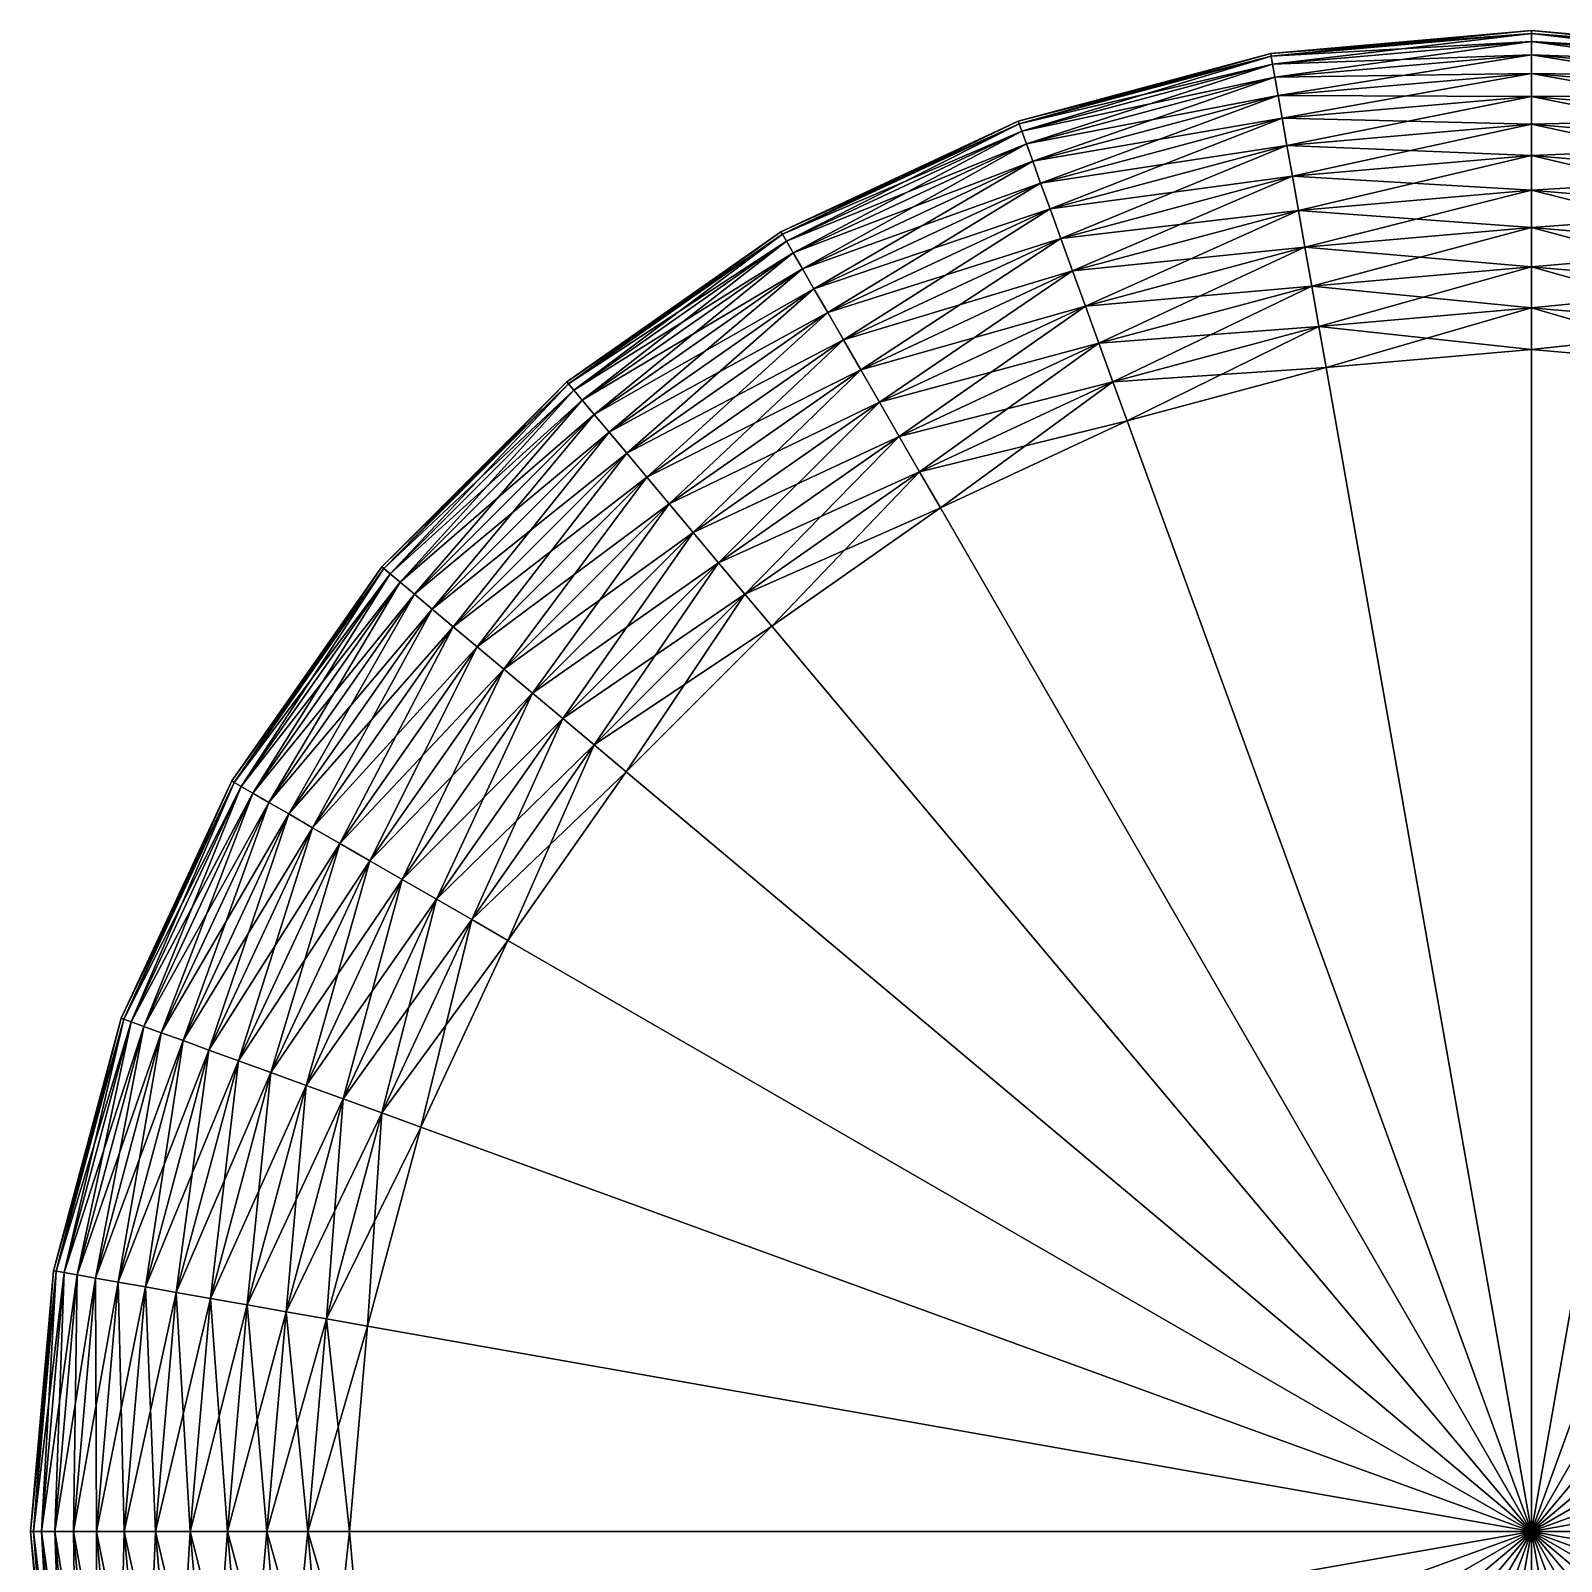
# Model space of a CAD drawing. Extents: x -0.8 to 0.8, y -0.8 to 0.8.
# Drawn here: x -0.8 to 0.016, y -0.016 to 0.8 of the extents above; entities that cross this region are included whole.
import ezdxf

# ---------------------------------------------------------------- set-up
doc = ezdxf.new("R2010")
doc.units = 0
doc.layers.add('ChafCil01', color=81, linetype='CONTINUOUS')

msp = doc.modelspace()

# ---------------------------------------------------------------- meshes
at = {"layer": 'ChafCil01', "color": 81}
mesh = msp.add_polyface(dxfattribs=at)
corners = [(0, 0.65219, 1.498546), (0, 0.673999, 1.494207), (-0.117039, 0.66376, 1.494207), (0, 0.695056, 1.487059), (-0.120695, 0.684497, 1.487059), (-0.237723, 0.653139, 1.487059), (0, 0.715, 1.477224), (-0.124159, 0.704138, 1.477224), (-0.244545, 0.67188, 1.477224), (0, 0.73349, 1.46487), (-0.127369, 0.722346, 1.46487), (-0.250868, 0.689255, 1.46487), (0, 0.750208, 1.450208), (-0.130272, 0.738811, 1.450208), (-0.256586, 0.704965, 1.450208), (0, 0.76487, 1.433489), (-0.132818, 0.75325, 1.433489), (-0.261601, 0.718743, 1.433489), (0, 0.777225, 1.415), (-0.134964, 0.765417, 1.415), (-0.265827, 0.730352, 1.415), (0, 0.78706, 1.395056), (-0.136672, 0.775102, 1.395056), (-0.26919, 0.739594, 1.395056), (0, 0.794208, 1.373999), (-0.137913, 0.782142, 1.373999), (-0.271635, 0.746311, 1.373999), (0, 0.798546, 1.352189), (-0.138666, 0.786414, 1.352189), (0, 0.8, 1.33), (-0.138919, 0.787846, 1.33), (0, 0.8, 0.17), (-0.138919, 0.787846, 0.17), (0, 0.798546, 0.147811), (-0.138666, 0.786414, 0.147811), (0, 0.794208, 0.126001), (-0.137913, 0.782142, 0.126001), (-0.271635, 0.746311, 0.126001), (0, 0.78706, 0.104944), (-0.136672, 0.775102, 0.104944), (-0.26919, 0.739594, 0.104944), (0, 0.777225, 0.085), (-0.134964, 0.765417, 0.085), (-0.265827, 0.730352, 0.085), (0, 0.76487, 0.066511), (-0.132818, 0.75325, 0.066511), (-0.261601, 0.718743, 0.066511), (0, 0.750208, 0.049792), (-0.130272, 0.738811, 0.049792), (-0.256586, 0.704965, 0.049792), (0, 0.73349, 0.03513), (-0.127369, 0.722346, 0.03513), (-0.250868, 0.689255, 0.03513), (0, 0.715, 0.022776), (-0.124159, 0.704138, 0.022776), (-0.244545, 0.67188, 0.022776), (0, 0.695056, 0.012941), (-0.120695, 0.684497, 0.012941), (-0.237723, 0.653139, 0.012941), (0, 0.673999, 0.005793), (-0.117039, 0.66376, 0.005793)]
mesh.append_faces([[corners[k] for k in face] for face in [(1, 4, 2), (3, 7, 4), (6, 10, 7), (9, 13, 10), (12, 16, 13), (15, 19, 16), (18, 22, 19), (21, 25, 22), (24, 28, 25), (27, 30, 28), (29, 32, 30), (31, 34, 32), (33, 36, 34), (35, 39, 36), (38, 42, 39), (41, 45, 42), (44, 48, 45), (47, 51, 48), (50, 54, 51), (53, 57, 54), (56, 60, 57)]], dxfattribs={"vtx0": -1})
mesh.append_faces([[corners[k] for k in face] for face in [(0, 1, 2), (1, 3, 4), (2, 4, 5), (3, 6, 7), (4, 7, 8), (6, 9, 10), (7, 10, 11), (9, 12, 13), (10, 13, 14), (12, 15, 16), (13, 16, 17), (15, 18, 19), (16, 19, 20), (18, 21, 22), (19, 22, 23), (21, 24, 25), (22, 25, 26), (24, 27, 28), (27, 29, 30), (29, 31, 32), (31, 33, 34), (33, 35, 36), (34, 36, 37), (35, 38, 39), (36, 39, 40), (38, 41, 42), (39, 42, 43), (41, 44, 45), (42, 45, 46), (44, 47, 48), (45, 48, 49), (47, 50, 51), (48, 51, 52), (50, 53, 54), (51, 54, 55), (53, 56, 57), (54, 57, 58), (56, 59, 60)]], dxfattribs={"vtx2": -1})
mesh = msp.add_polyface(dxfattribs=at)
corners = [(0.117039, 0.66376, 1.494207), (0.120695, 0.684497, 1.487059), (0, 0.695056, 1.487059), (0, 0.673999, 1.494207), (0.237723, 0.653139, 1.487059), (0.124158, 0.704138, 1.477224), (0, 0.715, 1.477224), (0.244544, 0.67188, 1.477224), (0.127369, 0.722346, 1.46487), (0, 0.73349, 1.46487), (0.250868, 0.689255, 1.46487), (0.130272, 0.738811, 1.450208), (0, 0.750208, 1.450208), (0.256586, 0.704965, 1.450208), (0.132818, 0.75325, 1.433489), (0, 0.76487, 1.433489), (0.261601, 0.718743, 1.433489), (0.134964, 0.765417, 1.415), (0, 0.777225, 1.415), (0.265826, 0.730352, 1.415), (0.136671, 0.775103, 1.395056), (0, 0.78706, 1.395056), (0.26919, 0.739594, 1.395056), (0.137913, 0.782142, 1.373999), (0, 0.794208, 1.373999), (0.138666, 0.786414, 1.352189), (0, 0.798546, 1.352189), (0.138919, 0.787846, 1.33), (0, 0.8, 1.33), (0.138919, 0.787846, 0.17), (0, 0.8, 0.17), (0.138666, 0.786414, 0.147811), (0, 0.798546, 0.147811), (0.137913, 0.782142, 0.126001), (0, 0.794208, 0.126001), (0.271635, 0.746311, 0.126001), (0.136671, 0.775103, 0.104944), (0, 0.78706, 0.104944), (0.26919, 0.739594, 0.104944), (0.134964, 0.765417, 0.085), (0, 0.777225, 0.085), (0.265826, 0.730352, 0.085), (0.132818, 0.75325, 0.066511), (0, 0.76487, 0.066511), (0.261601, 0.718743, 0.066511), (0.130272, 0.738811, 0.049792), (0, 0.750208, 0.049792), (0.256586, 0.704965, 0.049792), (0.127369, 0.722346, 0.03513), (0, 0.73349, 0.03513), (0.250868, 0.689255, 0.03513), (0.124158, 0.704138, 0.022776), (0, 0.715, 0.022776), (0.244544, 0.67188, 0.022776), (0.120695, 0.684497, 0.012941), (0, 0.695056, 0.012941), (0.237723, 0.653139, 0.012941), (0.117039, 0.66376, 0.005793), (0, 0.673999, 0.005793), (0, 0.65219, 0.001454)]
mesh.append_faces([[corners[k] for k in face] for face in [(0, 2, 3), (4, 5, 1), (1, 6, 2), (7, 8, 5), (5, 9, 6), (10, 11, 8), (8, 12, 9), (13, 14, 11), (11, 15, 12), (16, 17, 14), (14, 18, 15), (19, 20, 17), (17, 21, 18), (22, 23, 20), (20, 24, 21), (23, 26, 24), (25, 28, 26), (27, 30, 28), (29, 32, 30), (31, 34, 32), (35, 36, 33), (33, 37, 34), (38, 39, 36), (36, 40, 37), (41, 42, 39), (39, 43, 40), (44, 45, 42), (42, 46, 43), (47, 48, 45), (45, 49, 46), (50, 51, 48), (48, 52, 49), (53, 54, 51), (51, 55, 52), (56, 57, 54), (54, 58, 55), (57, 59, 58)]], dxfattribs={"vtx0": -1})
mesh.append_faces([[corners[k] for k in face] for face in [(0, 1, 2), (1, 5, 6), (5, 8, 9), (8, 11, 12), (11, 14, 15), (14, 17, 18), (17, 20, 21), (20, 23, 24), (23, 25, 26), (25, 27, 28), (27, 29, 30), (29, 31, 32), (31, 33, 34), (33, 36, 37), (36, 39, 40), (39, 42, 43), (42, 45, 46), (45, 48, 49), (48, 51, 52), (51, 54, 55), (54, 57, 58)]], dxfattribs={"vtx2": -1})
mesh = msp.add_polyface(dxfattribs=at)
corners = [(-0.120695, 0.684497, 1.487059), (-0.244545, 0.67188, 1.477224), (-0.237723, 0.653139, 1.487059), (-0.124159, 0.704138, 1.477224), (-0.250868, 0.689255, 1.46487), (-0.366745, 0.635221, 1.46487), (-0.127369, 0.722346, 1.46487), (-0.256586, 0.704965, 1.450208), (-0.375104, 0.649699, 1.450208), (-0.130272, 0.738811, 1.450208), (-0.261601, 0.718743, 1.433489), (-0.382435, 0.662397, 1.433489), (-0.132818, 0.75325, 1.433489), (-0.265827, 0.730352, 1.415), (-0.388612, 0.673096, 1.415), (-0.134964, 0.765417, 1.415), (-0.26919, 0.739594, 1.395056), (-0.39353, 0.681614, 1.395056), (-0.136672, 0.775102, 1.395056), (-0.271635, 0.746311, 1.373999), (-0.397104, 0.687804, 1.373999), (-0.137913, 0.782142, 1.373999), (-0.138666, 0.786414, 1.352189), (-0.273119, 0.750388, 1.352189), (-0.399273, 0.691561, 1.352189), (-0.513295, 0.611722, 1.352189), (-0.138919, 0.787846, 1.33), (-0.273616, 0.751754, 1.33), (-0.4, 0.69282, 1.33), (-0.51423, 0.612836, 1.33), (-0.138919, 0.787846, 0.17), (-0.273616, 0.751754, 0.17), (-0.4, 0.69282, 0.17), (-0.51423, 0.612836, 0.17), (-0.138666, 0.786414, 0.147811), (-0.273119, 0.750388, 0.147811), (-0.399273, 0.691561, 0.147811), (-0.513295, 0.611722, 0.147811), (-0.271635, 0.746311, 0.126001), (-0.397104, 0.687804, 0.126001), (-0.510507, 0.608398, 0.126001), (-0.137913, 0.782142, 0.126001), (-0.26919, 0.739594, 0.104944), (-0.39353, 0.681614, 0.104944), (-0.136672, 0.775102, 0.104944), (-0.265827, 0.730352, 0.085), (-0.388612, 0.673096, 0.085), (-0.134964, 0.765417, 0.085), (-0.261601, 0.718743, 0.066511), (-0.382435, 0.662397, 0.066511), (-0.132818, 0.75325, 0.066511), (-0.256586, 0.704965, 0.049792), (-0.375104, 0.649699, 0.049792), (-0.130272, 0.738811, 0.049792), (-0.250868, 0.689255, 0.03513), (-0.366745, 0.635221, 0.03513), (-0.127369, 0.722346, 0.03513), (-0.244545, 0.67188, 0.022776), (-0.124159, 0.704138, 0.022776), (-0.237723, 0.653139, 0.012941)]
mesh.append_faces([[corners[k] for k in face] for face in [(0, 1, 2), (3, 4, 1), (6, 7, 4), (9, 10, 7), (7, 11, 8), (12, 13, 10), (10, 14, 11), (15, 16, 13), (13, 17, 14), (18, 19, 16), (16, 20, 17), (21, 23, 19), (19, 24, 20), (22, 27, 23), (23, 28, 24), (26, 31, 27), (27, 32, 28), (30, 35, 31), (31, 36, 32), (34, 38, 35), (35, 39, 36), (41, 42, 38), (38, 43, 39), (44, 45, 42), (42, 46, 43), (47, 48, 45), (45, 49, 46), (50, 51, 48), (48, 52, 49), (53, 54, 51), (51, 55, 52), (56, 57, 54), (58, 59, 57)]], dxfattribs={"vtx0": -1})
mesh.append_faces([[corners[k] for k in face] for face in [(1, 4, 5), (4, 7, 8), (7, 10, 11), (10, 13, 14), (13, 16, 17), (16, 19, 20), (21, 22, 23), (19, 23, 24), (20, 24, 25), (22, 26, 27), (23, 27, 28), (24, 28, 29), (26, 30, 31), (27, 31, 32), (28, 32, 33), (30, 34, 35), (31, 35, 36), (32, 36, 37), (35, 38, 39), (36, 39, 40), (38, 42, 43), (42, 45, 46), (45, 48, 49), (48, 51, 52), (51, 54, 55)]], dxfattribs={"vtx2": -1})
mesh = msp.add_polyface(dxfattribs=at)
corners = [(0, 0.63, 1.5), (0, 0.65219, 1.498546), (-0.113252, 0.642281, 1.498546), (-0.109398, 0.620429, 1.5), (-0.223062, 0.612858, 1.498546), (-0.215473, 0.592007, 1.5), (-0.117039, 0.66376, 1.494207), (-0.230521, 0.633352, 1.494207), (-0.337, 0.583701, 1.494207), (-0.237723, 0.653139, 1.487059), (-0.347528, 0.601936, 1.487059), (-0.244545, 0.67188, 1.477224), (-0.3575, 0.619208, 1.477224), (-0.366745, 0.635221, 1.46487), (-0.471478, 0.561886, 1.46487), (-0.250868, 0.689255, 1.46487), (-0.375104, 0.649699, 1.450208), (-0.482225, 0.574693, 1.450208), (-0.382435, 0.662397, 1.433489), (-0.491649, 0.585925, 1.433489), (-0.388612, 0.673096, 1.415), (-0.49959, 0.595388, 1.415), (-0.39353, 0.681614, 1.395056), (-0.505912, 0.602923, 1.395056), (-0.397104, 0.687804, 1.373999), (-0.510507, 0.608398, 1.373999), (-0.513295, 0.611722, 1.352189), (-0.399273, 0.691561, 1.352189), (-0.51423, 0.612836, 1.33), (-0.4, 0.69282, 1.33), (-0.51423, 0.612836, 0.17), (-0.4, 0.69282, 0.17), (-0.513295, 0.611722, 0.147811), (-0.399273, 0.691561, 0.147811), (-0.510507, 0.608398, 0.126001), (-0.397104, 0.687804, 0.126001), (-0.39353, 0.681614, 0.104944), (-0.505912, 0.602923, 0.104944), (-0.388612, 0.673096, 0.085), (-0.49959, 0.595388, 0.085), (-0.382435, 0.662397, 0.066511), (-0.491649, 0.585925, 0.066511), (-0.375104, 0.649699, 0.049792), (-0.482225, 0.574693, 0.049792), (-0.366745, 0.635221, 0.03513), (-0.471478, 0.561886, 0.03513), (-0.250868, 0.689255, 0.03513), (-0.244545, 0.67188, 0.022776), (-0.3575, 0.619208, 0.022776), (-0.459593, 0.547722, 0.022776), (-0.237723, 0.653139, 0.012941), (-0.347528, 0.601936, 0.012941), (-0.120695, 0.684497, 0.012941), (-0.117039, 0.66376, 0.005793), (-0.230521, 0.633352, 0.005793), (-0.337, 0.583701, 0.005793), (0, 0.673999, 0.005793), (0, 0.65219, 0.001454), (-0.113252, 0.642281, 0.001454), (-0.223062, 0.612858, 0.001454), (-0.326095, 0.564813, 0.001454), (0, 0.63), (-0.109398, 0.620429), (-0.215473, 0.592007)]
mesh.append_faces([[corners[k] for k in face] for face in [(0, 2, 3), (3, 4, 5), (1, 6, 2), (2, 7, 4), (6, 9, 7), (7, 10, 8), (9, 12, 10), (11, 13, 12), (15, 16, 13), (16, 19, 17), (18, 21, 19), (20, 23, 21), (22, 25, 23), (24, 26, 25), (27, 28, 26), (29, 30, 28), (31, 32, 30), (33, 34, 32), (35, 37, 34), (36, 39, 37), (38, 41, 39), (40, 43, 41), (42, 45, 43), (46, 48, 44), (47, 51, 48), (52, 54, 50), (50, 55, 51), (56, 58, 53), (53, 59, 54), (54, 60, 55), (57, 62, 58), (58, 63, 59)]], dxfattribs={"vtx0": -1})
mesh.append_faces([[corners[k] for k in face] for face in [(0, 1, 2), (3, 2, 4), (2, 6, 7), (4, 7, 8), (7, 9, 10), (9, 11, 12), (12, 13, 14), (13, 16, 17), (16, 18, 19), (18, 20, 21), (20, 22, 23), (22, 24, 25), (35, 36, 37), (36, 38, 39), (38, 40, 41), (40, 42, 43), (42, 44, 45), (46, 47, 48), (44, 48, 49), (47, 50, 51), (52, 53, 54), (50, 54, 55), (56, 57, 58), (53, 58, 59), (54, 59, 60), (57, 61, 62), (58, 62, 63)]], dxfattribs={"vtx2": -1})
mesh = msp.add_polyface(dxfattribs=at)
corners = [(0.215473, 0.592007, 1.5), (0.223062, 0.612858, 1.498546), (0.113251, 0.642281, 1.498546), (0.109398, 0.620429, 1.5), (0, 0.65219, 1.498546), (0, 0.63, 1.5), (0.326095, 0.564813, 1.498546), (0.337, 0.583701, 1.494207), (0.230521, 0.633352, 1.494207), (0.117039, 0.66376, 1.494207), (0, 0.673999, 1.494207), (0.347528, 0.601937, 1.487059), (0.237723, 0.653139, 1.487059), (0.120695, 0.684497, 1.487059), (0.3575, 0.619208, 1.477224), (0.244544, 0.67188, 1.477224), (0.459593, 0.547722, 1.477224), (0.366745, 0.635221, 1.46487), (0.250868, 0.689255, 1.46487), (0.471478, 0.561886, 1.46487), (0.482225, 0.574693, 1.450208), (0.375104, 0.6497, 1.450208), (0.491649, 0.585925, 1.433489), (0.382435, 0.662397, 1.433489), (0.49959, 0.595389, 1.415), (0.388612, 0.673096, 1.415), (0.505912, 0.602923, 1.395056), (0.39353, 0.681614, 1.395056), (0.510507, 0.608398, 1.373999), (0.397104, 0.687804, 1.373999), (0.513295, 0.611722, 1.352189), (0.399273, 0.691561, 1.352189), (0.51423, 0.612836, 1.33), (0.4, 0.692821, 1.33), (0.51423, 0.612836, 0.17), (0.4, 0.692821, 0.17), (0.513295, 0.611722, 0.147811), (0.399273, 0.691561, 0.147811), (0.510507, 0.608398, 0.126001), (0.397104, 0.687804, 0.126001), (0.505912, 0.602923, 0.104944), (0.39353, 0.681614, 0.104944), (0.49959, 0.595389, 0.085), (0.388612, 0.673096, 0.085), (0.491649, 0.585925, 0.066511), (0.382435, 0.662397, 0.066511), (0.482225, 0.574693, 0.049792), (0.375104, 0.6497, 0.049792), (0.366745, 0.635221, 0.03513), (0.250868, 0.689255, 0.03513), (0.471478, 0.561886, 0.03513), (0.3575, 0.619208, 0.022776), (0.244544, 0.67188, 0.022776), (0.347528, 0.601937, 0.012941), (0.237723, 0.653139, 0.012941), (0.337, 0.583701, 0.005793), (0.230521, 0.633352, 0.005793), (0.117039, 0.66376, 0.005793), (0.223062, 0.612858, 0.001454), (0.113251, 0.642281, 0.001454), (0, 0.65219, 0.001454), (0.215473, 0.592007), (0.109398, 0.620429), (0, 0.63)]
mesh.append_faces([[corners[k] for k in face] for face in [(0, 2, 3), (3, 4, 5), (6, 8, 1), (1, 9, 2), (2, 10, 4), (7, 12, 8), (8, 13, 9), (11, 15, 12), (16, 17, 14), (14, 18, 15), (19, 21, 17), (20, 23, 21), (22, 25, 23), (24, 27, 25), (26, 29, 27), (38, 41, 39), (40, 43, 41), (42, 45, 43), (44, 47, 45), (46, 48, 47), (50, 51, 48), (51, 54, 52), (53, 56, 54), (55, 58, 56), (56, 59, 57), (58, 62, 59), (59, 63, 60)]], dxfattribs={"vtx0": -1})
mesh.append_faces([[corners[k] for k in face] for face in [(0, 1, 2), (3, 2, 4), (6, 7, 8), (1, 8, 9), (2, 9, 10), (7, 11, 12), (8, 12, 13), (11, 14, 15), (14, 17, 18), (19, 20, 21), (20, 22, 23), (22, 24, 25), (24, 26, 27), (26, 28, 29), (28, 30, 31), (30, 32, 33), (32, 34, 35), (34, 36, 37), (36, 38, 39), (38, 40, 41), (40, 42, 43), (42, 44, 45), (44, 46, 47), (47, 48, 49), (48, 51, 52), (51, 53, 54), (53, 55, 56), (54, 56, 57), (56, 58, 59), (57, 59, 60), (58, 61, 62), (59, 62, 63)]], dxfattribs={"vtx2": -1})
mesh = msp.add_polyface(dxfattribs=at)
corners = [(0, 0, 1.5), (0, 0.63, 1.5), (-0.109398, 0.620429, 1.5), (-0.215473, 0.592007, 1.5), (-0.315, 0.545596, 1.5), (-0.404956, 0.482608, 1.5), (-0.482608, 0.404956, 1.5), (-0.545596, 0.315, 1.5), (-0.592007, 0.215473, 1.5), (-0.620429, 0.109398, 1.5), (-0.63, 0, 1.5), (-0.223062, 0.612858, 1.498546), (-0.326095, 0.564813, 1.498546), (-0.419219, 0.499606, 1.498546), (-0.499606, 0.419219, 1.498546), (-0.337, 0.583701, 1.494207), (-0.433239, 0.516313, 1.494207), (-0.516314, 0.433238, 1.494207), (-0.347528, 0.601936, 1.487059), (-0.446774, 0.532444, 1.487059), (-0.532444, 0.446774, 1.487059), (-0.3575, 0.619208, 1.477224), (-0.459593, 0.547722, 1.477224), (-0.547722, 0.459593, 1.477224), (-0.471478, 0.561886, 1.46487), (-0.561886, 0.471478, 1.46487), (-0.366745, 0.635221, 1.46487), (-0.482225, 0.574693, 1.450208), (-0.366745, 0.635221, 0.03513), (-0.459593, 0.547722, 0.022776), (-0.471478, 0.561886, 0.03513), (-0.547722, 0.459593, 0.022776), (-0.3575, 0.619208, 0.022776), (-0.347528, 0.601936, 0.012941), (-0.446774, 0.532444, 0.012941), (-0.532444, 0.446774, 0.012941), (-0.337, 0.583701, 0.005793), (-0.433239, 0.516313, 0.005793), (-0.516314, 0.433238, 0.005793), (-0.326095, 0.564813, 0.001454), (-0.419219, 0.499606, 0.001454), (-0.499606, 0.419219, 0.001454), (-0.223062, 0.612858, 0.001454), (-0.215473, 0.592007), (-0.315, 0.545596), (-0.404956, 0.482608), (-0.482608, 0.404956), (0, 0.63), (0, 0), (-0.109398, 0.620429), (-0.545596, 0.315), (-0.592007, 0.215473), (-0.620429, 0.109398), (-0.63, 0)]
mesh.append_faces([[corners[k] for k in face] for face in [(3, 12, 4), (4, 13, 5), (5, 14, 6), (11, 15, 12), (12, 16, 13), (13, 17, 14), (15, 19, 16), (16, 20, 17), (18, 22, 19), (21, 24, 22), (26, 27, 24), (28, 29, 30), (32, 34, 29), (33, 37, 34), (34, 38, 35), (36, 40, 37), (37, 41, 38), (42, 44, 39), (39, 45, 40), (40, 46, 41), (47, 48, 49), (49, 48, 43), (43, 48, 44), (44, 48, 45), (45, 48, 46), (46, 48, 50), (50, 48, 51), (51, 48, 52), (52, 48, 53)]], dxfattribs={"vtx0": -1})
mesh.append_faces([[corners[k] for k in face] for face in [(0, 1, 2), (0, 2, 3), (0, 3, 4), (0, 4, 5), (0, 5, 6), (0, 6, 7), (0, 7, 8), (0, 8, 9), (0, 9, 10), (3, 11, 12), (4, 12, 13), (5, 13, 14), (12, 15, 16), (13, 16, 17), (15, 18, 19), (16, 19, 20), (18, 21, 22), (19, 22, 23), (22, 24, 25), (30, 29, 31), (32, 33, 34), (29, 34, 35), (33, 36, 37), (34, 37, 38), (36, 39, 40), (37, 40, 41), (42, 43, 44), (39, 44, 45), (40, 45, 46)]], dxfattribs={"vtx2": -1})
mesh = msp.add_polyface(dxfattribs=at)
corners = [(0, 0, 1.5), (0.63, 0, 1.5), (0.620429, 0.109398, 1.5), (0.592007, 0.215473, 1.5), (0.545596, 0.315, 1.5), (0.482608, 0.404956, 1.5), (0.404956, 0.482608, 1.5), (0.315, 0.545596, 1.5), (0.215473, 0.592007, 1.5), (0.109398, 0.620429, 1.5), (0, 0.63, 1.5), (0.499606, 0.419219, 1.498546), (0.419219, 0.499606, 1.498546), (0.326095, 0.564813, 1.498546), (0.223062, 0.612858, 1.498546), (0.516314, 0.433239, 1.494207), (0.433239, 0.516314, 1.494207), (0.337, 0.583701, 1.494207), (0.532444, 0.446774, 1.487059), (0.446774, 0.532444, 1.487059), (0.347528, 0.601937, 1.487059), (0.459593, 0.547722, 1.477224), (0.3575, 0.619208, 1.477224), (0.547722, 0.459593, 1.477224), (0.471478, 0.561886, 1.46487), (0.366745, 0.635221, 1.46487), (0.482225, 0.574693, 0.049792), (0.471478, 0.561886, 0.03513), (0.366745, 0.635221, 0.03513), (0.561886, 0.471478, 0.03513), (0.459593, 0.547722, 0.022776), (0.3575, 0.619208, 0.022776), (0.547722, 0.459593, 0.022776), (0.446774, 0.532444, 0.012941), (0.347528, 0.601937, 0.012941), (0.532444, 0.446774, 0.012941), (0.516314, 0.433239, 0.005793), (0.433239, 0.516314, 0.005793), (0.337, 0.583701, 0.005793), (0.499606, 0.419219, 0.001454), (0.419219, 0.499606, 0.001454), (0.326095, 0.564813, 0.001454), (0.223062, 0.612858, 0.001454), (0.482608, 0.404956), (0.404956, 0.482608), (0.315, 0.545596), (0.215473, 0.592007), (0.63, 0), (0, 0), (0.620429, 0.109398), (0.592007, 0.215473), (0.545596, 0.315), (0.109398, 0.620429), (0, 0.63)]
mesh.append_faces([[corners[k] for k in face] for face in [(5, 12, 6), (6, 13, 7), (7, 14, 8), (11, 16, 12), (12, 17, 13), (15, 19, 16), (16, 20, 17), (18, 21, 19), (19, 22, 20), (23, 24, 21), (29, 30, 27), (32, 33, 30), (30, 34, 31), (35, 37, 33), (33, 38, 34), (36, 40, 37), (37, 41, 38), (39, 44, 40), (40, 45, 41), (41, 46, 42), (47, 48, 49), (49, 48, 50), (50, 48, 51), (51, 48, 43), (43, 48, 44), (44, 48, 45), (45, 48, 46), (46, 48, 52), (52, 48, 53)]], dxfattribs={"vtx0": -1})
mesh.append_faces([[corners[k] for k in face] for face in [(0, 1, 2), (0, 2, 3), (0, 3, 4), (0, 4, 5), (0, 5, 6), (0, 6, 7), (0, 7, 8), (0, 8, 9), (0, 9, 10), (5, 11, 12), (6, 12, 13), (7, 13, 14), (11, 15, 16), (12, 16, 17), (15, 18, 19), (16, 19, 20), (19, 21, 22), (21, 24, 25), (26, 27, 28), (27, 30, 31), (30, 33, 34), (35, 36, 37), (33, 37, 38), (36, 39, 40), (37, 40, 41), (38, 41, 42), (39, 43, 44), (40, 44, 45), (41, 45, 46)]], dxfattribs={"vtx2": -1})
mesh = msp.add_polyface(dxfattribs=at)
corners = [(-0.446774, 0.532444, 1.487059), (-0.547722, 0.459593, 1.477224), (-0.532444, 0.446774, 1.487059), (-0.459593, 0.547722, 1.477224), (-0.561886, 0.471478, 1.46487), (-0.635221, 0.366745, 1.46487), (-0.471478, 0.561886, 1.46487), (-0.482225, 0.574693, 1.450208), (-0.574693, 0.482225, 1.450208), (-0.6497, 0.375104, 1.450208), (-0.491649, 0.585925, 1.433489), (-0.585925, 0.491649, 1.433489), (-0.662397, 0.382435, 1.433489), (-0.49959, 0.595388, 1.415), (-0.595389, 0.49959, 1.415), (-0.673096, 0.388612, 1.415), (-0.505912, 0.602923, 1.395056), (-0.602923, 0.505912, 1.395056), (-0.681614, 0.39353, 1.395056), (-0.510507, 0.608398, 1.373999), (-0.608398, 0.510507, 1.373999), (-0.687804, 0.397104, 1.373999), (-0.513295, 0.611722, 1.352189), (-0.611722, 0.513295, 1.352189), (-0.691561, 0.399273, 1.352189), (-0.51423, 0.612836, 1.33), (-0.612836, 0.51423, 1.33), (-0.692821, 0.4, 1.33), (-0.51423, 0.612836, 0.17), (-0.612836, 0.51423, 0.17), (-0.692821, 0.4, 0.17), (-0.513295, 0.611722, 0.147811), (-0.611722, 0.513295, 0.147811), (-0.691561, 0.399273, 0.147811), (-0.510507, 0.608398, 0.126001), (-0.608398, 0.510507, 0.126001), (-0.687804, 0.397104, 0.126001), (-0.505912, 0.602923, 0.104944), (-0.602923, 0.505912, 0.104944), (-0.681614, 0.39353, 0.104944), (-0.49959, 0.595388, 0.085), (-0.595389, 0.49959, 0.085), (-0.673096, 0.388612, 0.085), (-0.491649, 0.585925, 0.066511), (-0.585925, 0.491649, 0.066511), (-0.662397, 0.382435, 0.066511), (-0.482225, 0.574693, 0.049792), (-0.574693, 0.482225, 0.049792), (-0.6497, 0.375104, 0.049792), (-0.471478, 0.561886, 0.03513), (-0.561886, 0.471478, 0.03513), (-0.635221, 0.366745, 0.03513), (-0.547722, 0.459593, 0.022776), (-0.619208, 0.3575, 0.022776), (-0.459593, 0.547722, 0.022776), (-0.532444, 0.446774, 0.012941)]
mesh.append_faces([[corners[k] for k in face] for face in [(0, 1, 2), (3, 4, 1), (6, 8, 4), (7, 11, 8), (10, 14, 11), (13, 17, 14), (16, 20, 17), (17, 21, 18), (19, 23, 20), (20, 24, 21), (22, 26, 23), (23, 27, 24), (25, 29, 26), (26, 30, 27), (28, 32, 29), (29, 33, 30), (31, 35, 32), (32, 36, 33), (34, 38, 35), (35, 39, 36), (37, 41, 38), (38, 42, 39), (40, 44, 41), (43, 47, 44), (46, 50, 47), (49, 52, 50), (54, 55, 52)]], dxfattribs={"vtx0": -1})
mesh.append_faces([[corners[k] for k in face] for face in [(1, 4, 5), (6, 7, 8), (4, 8, 9), (7, 10, 11), (8, 11, 12), (10, 13, 14), (11, 14, 15), (13, 16, 17), (14, 17, 18), (16, 19, 20), (17, 20, 21), (19, 22, 23), (20, 23, 24), (22, 25, 26), (23, 26, 27), (25, 28, 29), (26, 29, 30), (28, 31, 32), (29, 32, 33), (31, 34, 35), (32, 35, 36), (34, 37, 38), (35, 38, 39), (37, 40, 41), (38, 41, 42), (40, 43, 44), (41, 44, 45), (43, 46, 47), (44, 47, 48), (46, 49, 50), (47, 50, 51), (50, 52, 53)]], dxfattribs={"vtx2": -1})
mesh = msp.add_polyface(dxfattribs=at)
corners = [(-0.482608, 0.404956, 1.5), (-0.499606, 0.419219, 1.498546), (-0.564813, 0.326095, 1.498546), (-0.545596, 0.315, 1.5), (-0.516314, 0.433238, 1.494207), (-0.583701, 0.337, 1.494207), (-0.532444, 0.446774, 1.487059), (-0.601937, 0.347528, 1.487059), (-0.653139, 0.237723, 1.487059), (-0.547722, 0.459593, 1.477224), (-0.619208, 0.3575, 1.477224), (-0.67188, 0.244544, 1.477224), (-0.635221, 0.366745, 1.46487), (-0.689255, 0.250868, 1.46487), (-0.561886, 0.471478, 1.46487), (-0.6497, 0.375104, 1.450208), (-0.704965, 0.256586, 1.450208), (-0.574693, 0.482225, 1.450208), (-0.662397, 0.382435, 1.433489), (-0.718743, 0.261601, 1.433489), (-0.585925, 0.491649, 1.433489), (-0.673096, 0.388612, 1.415), (-0.730352, 0.265826, 1.415), (-0.595389, 0.49959, 1.415), (-0.681614, 0.39353, 1.395056), (-0.739594, 0.26919, 1.395056), (-0.687804, 0.397104, 1.373999), (-0.746311, 0.271635, 1.373999), (-0.691561, 0.399273, 1.352189), (-0.750388, 0.273119, 1.352189), (-0.692821, 0.4, 1.33), (-0.751754, 0.273616, 1.33), (-0.692821, 0.4, 0.17), (-0.751754, 0.273616, 0.17), (-0.691561, 0.399273, 0.147811), (-0.750388, 0.273119, 0.147811), (-0.687804, 0.397104, 0.126001), (-0.746311, 0.271635, 0.126001), (-0.681614, 0.39353, 0.104944), (-0.739594, 0.26919, 0.104944), (-0.673096, 0.388612, 0.085), (-0.730352, 0.265826, 0.085), (-0.595389, 0.49959, 0.085), (-0.662397, 0.382435, 0.066511), (-0.718743, 0.261601, 0.066511), (-0.585925, 0.491649, 0.066511), (-0.6497, 0.375104, 0.049792), (-0.704965, 0.256586, 0.049792), (-0.574693, 0.482225, 0.049792), (-0.635221, 0.366745, 0.03513), (-0.689255, 0.250868, 0.03513), (-0.561886, 0.471478, 0.03513), (-0.619208, 0.3575, 0.022776), (-0.67188, 0.244544, 0.022776), (-0.547722, 0.459593, 0.022776), (-0.532444, 0.446774, 0.012941), (-0.601937, 0.347528, 0.012941), (-0.653139, 0.237723, 0.012941), (-0.516314, 0.433238, 0.005793), (-0.583701, 0.337, 0.005793), (-0.633352, 0.230521, 0.005793), (-0.499606, 0.419219, 0.001454), (-0.564813, 0.326095, 0.001454), (-0.482608, 0.404956), (-0.545596, 0.315)]
mesh.append_faces([[corners[k] for k in face] for face in [(0, 2, 3), (1, 5, 2), (4, 7, 5), (6, 10, 7), (9, 12, 10), (14, 15, 12), (17, 18, 15), (20, 21, 18), (18, 22, 19), (23, 24, 21), (21, 25, 22), (24, 27, 25), (26, 29, 27), (28, 31, 29), (30, 33, 31), (32, 35, 33), (34, 37, 35), (36, 39, 37), (38, 41, 39), (42, 43, 40), (40, 44, 41), (45, 46, 43), (43, 47, 44), (48, 49, 46), (51, 52, 49), (54, 56, 52), (55, 59, 56), (58, 62, 59), (61, 64, 62)]], dxfattribs={"vtx0": -1})
mesh.append_faces([[corners[k] for k in face] for face in [(0, 1, 2), (1, 4, 5), (4, 6, 7), (5, 7, 8), (6, 9, 10), (7, 10, 11), (10, 12, 13), (12, 15, 16), (15, 18, 19), (18, 21, 22), (21, 24, 25), (24, 26, 27), (26, 28, 29), (28, 30, 31), (30, 32, 33), (32, 34, 35), (34, 36, 37), (36, 38, 39), (38, 40, 41), (40, 43, 44), (43, 46, 47), (46, 49, 50), (49, 52, 53), (54, 55, 56), (52, 56, 57), (55, 58, 59), (56, 59, 60), (58, 61, 62), (61, 63, 64)]], dxfattribs={"vtx2": -1})
mesh = msp.add_polyface(dxfattribs=at)
corners = [(-0.545596, 0.315, 1.5), (-0.564813, 0.326095, 1.498546), (-0.612858, 0.223062, 1.498546), (-0.592007, 0.215473, 1.5), (-0.642281, 0.113251, 1.498546), (-0.583701, 0.337, 1.494207), (-0.633352, 0.230521, 1.494207), (-0.66376, 0.117039, 1.494207), (-0.653139, 0.237723, 1.487059), (-0.684497, 0.120695, 1.487059), (-0.601937, 0.347528, 1.487059), (-0.67188, 0.244544, 1.477224), (-0.704138, 0.124158, 1.477224), (-0.619208, 0.3575, 1.477224), (-0.689255, 0.250868, 1.46487), (-0.722346, 0.127369, 1.46487), (-0.635221, 0.366745, 1.46487), (-0.704965, 0.256586, 1.450208), (-0.738811, 0.130272, 1.450208), (-0.6497, 0.375104, 1.450208), (-0.718743, 0.261601, 1.433489), (-0.75325, 0.132818, 1.433489), (-0.730352, 0.265826, 1.415), (-0.765417, 0.134963, 1.415), (-0.739594, 0.26919, 1.395056), (-0.775103, 0.136671, 1.395056), (-0.746311, 0.271635, 1.373999), (-0.782142, 0.137913, 1.373999), (-0.750388, 0.273119, 1.352189), (-0.786414, 0.138666, 1.352189), (-0.751754, 0.273616, 1.33), (-0.787846, 0.138918, 1.33), (-0.751754, 0.273616, 0.17), (-0.787846, 0.138918, 0.17), (-0.750388, 0.273119, 0.147811), (-0.786414, 0.138666, 0.147811), (-0.746311, 0.271635, 0.126001), (-0.782142, 0.137913, 0.126001), (-0.739594, 0.26919, 0.104944), (-0.775103, 0.136671, 0.104944), (-0.730352, 0.265826, 0.085), (-0.765417, 0.134963, 0.085), (-0.718743, 0.261601, 0.066511), (-0.75325, 0.132818, 0.066511), (-0.704965, 0.256586, 0.049792), (-0.738811, 0.130272, 0.049792), (-0.6497, 0.375104, 0.049792), (-0.689255, 0.250868, 0.03513), (-0.722346, 0.127369, 0.03513), (-0.635221, 0.366745, 0.03513), (-0.67188, 0.244544, 0.022776), (-0.704138, 0.124158, 0.022776), (-0.619208, 0.3575, 0.022776), (-0.653139, 0.237723, 0.012941), (-0.684497, 0.120695, 0.012941), (-0.601937, 0.347528, 0.012941), (-0.633352, 0.230521, 0.005793), (-0.66376, 0.117039, 0.005793), (-0.583701, 0.337, 0.005793), (-0.564813, 0.326095, 0.001454), (-0.612858, 0.223062, 0.001454), (-0.642281, 0.113251, 0.001454), (-0.545596, 0.315), (-0.592007, 0.215473), (-0.620429, 0.109398)]
mesh.append_faces([[corners[k] for k in face] for face in [(0, 2, 3), (1, 6, 2), (5, 8, 6), (10, 11, 8), (13, 14, 11), (11, 15, 12), (16, 17, 14), (14, 18, 15), (19, 20, 17), (17, 21, 18), (20, 23, 21), (22, 25, 23), (24, 27, 25), (26, 29, 27), (28, 31, 29), (30, 33, 31), (32, 35, 33), (34, 37, 35), (36, 39, 37), (38, 41, 39), (40, 43, 41), (42, 45, 43), (46, 47, 44), (44, 48, 45), (49, 50, 47), (47, 51, 48), (52, 53, 50), (55, 56, 53), (58, 60, 56), (59, 63, 60)]], dxfattribs={"vtx0": -1})
mesh.append_faces([[corners[k] for k in face] for face in [(0, 1, 2), (3, 2, 4), (1, 5, 6), (2, 6, 7), (6, 8, 9), (8, 11, 12), (11, 14, 15), (14, 17, 18), (17, 20, 21), (20, 22, 23), (22, 24, 25), (24, 26, 27), (26, 28, 29), (28, 30, 31), (30, 32, 33), (32, 34, 35), (34, 36, 37), (36, 38, 39), (38, 40, 41), (40, 42, 43), (42, 44, 45), (44, 47, 48), (47, 50, 51), (50, 53, 54), (53, 56, 57), (58, 59, 60), (56, 60, 61), (59, 62, 63), (60, 63, 64)]], dxfattribs={"vtx2": -1})
mesh = msp.add_polyface(dxfattribs=at)
corners = [(-0.592007, 0.215473, 1.5), (-0.642281, 0.113251, 1.498546), (-0.620429, 0.109398, 1.5), (-0.65219, 0, 1.498546), (-0.63, 0, 1.5), (-0.612858, 0.223062, 1.498546), (-0.66376, 0.117039, 1.494207), (-0.673999, 0, 1.494207), (-0.633352, 0.230521, 1.494207), (-0.684497, 0.120695, 1.487059), (-0.695056, 0, 1.487059), (-0.653139, 0.237723, 1.487059), (-0.704138, 0.124158, 1.477224), (-0.715, 0, 1.477224), (-0.722346, 0.127369, 1.46487), (-0.73349, 0, 1.46487), (-0.738811, 0.130272, 1.450208), (-0.750208, 0, 1.450208), (-0.75325, 0.132818, 1.433489), (-0.76487, 0, 1.433489), (-0.765417, 0.134963, 1.415), (-0.777225, 0, 1.415), (-0.775103, 0.136671, 1.395056), (-0.78706, 0, 1.395056), (-0.782142, 0.137913, 1.373999), (-0.794208, 0, 1.373999), (-0.786414, 0.138666, 1.352189), (-0.798546, 0, 1.352189), (-0.787846, 0.138918, 1.33), (-0.8, 0, 1.33), (-0.787846, 0.138918, 0.17), (-0.8, 0, 0.17), (-0.786414, 0.138666, 0.147811), (-0.798546, 0, 0.147811), (-0.782142, 0.137913, 0.126001), (-0.794208, 0, 0.126001), (-0.775103, 0.136671, 0.104944), (-0.78706, 0, 0.104944), (-0.765417, 0.134963, 0.085), (-0.777225, 0, 0.085), (-0.75325, 0.132818, 0.066511), (-0.76487, 0, 0.066511), (-0.738811, 0.130272, 0.049792), (-0.750208, 0, 0.049792), (-0.722346, 0.127369, 0.03513), (-0.73349, 0, 0.03513), (-0.704138, 0.124158, 0.022776), (-0.715, 0, 0.022776), (-0.67188, 0.244544, 0.022776), (-0.684497, 0.120695, 0.012941), (-0.695056, 0, 0.012941), (-0.653139, 0.237723, 0.012941), (-0.66376, 0.117039, 0.005793), (-0.673999, 0, 0.005793), (-0.633352, 0.230521, 0.005793), (-0.642281, 0.113251, 0.001454), (-0.65219, 0, 0.001454), (-0.612858, 0.223062, 0.001454), (-0.620429, 0.109398), (-0.63, 0)]
mesh.append_faces([[corners[k] for k in face] for face in [(0, 1, 2), (2, 3, 4), (5, 6, 1), (1, 7, 3), (8, 9, 6), (6, 10, 7), (11, 12, 9), (9, 13, 10), (12, 15, 13), (14, 17, 15), (16, 19, 17), (18, 21, 19), (20, 23, 21), (22, 25, 23), (24, 27, 25), (26, 29, 27), (28, 31, 29), (30, 33, 31), (32, 35, 33), (34, 37, 35), (36, 39, 37), (38, 41, 39), (40, 43, 41), (42, 45, 43), (44, 47, 45), (48, 49, 46), (46, 50, 47), (51, 52, 49), (49, 53, 50), (54, 55, 52), (52, 56, 53), (57, 58, 55), (55, 59, 56)]], dxfattribs={"vtx0": -1})
mesh.append_faces([[corners[k] for k in face] for face in [(2, 1, 3), (1, 6, 7), (6, 9, 10), (9, 12, 13), (12, 14, 15), (14, 16, 17), (16, 18, 19), (18, 20, 21), (20, 22, 23), (22, 24, 25), (24, 26, 27), (26, 28, 29), (28, 30, 31), (30, 32, 33), (32, 34, 35), (34, 36, 37), (36, 38, 39), (38, 40, 41), (40, 42, 43), (42, 44, 45), (44, 46, 47), (46, 49, 50), (49, 52, 53), (52, 55, 56), (55, 58, 59)]], dxfattribs={"vtx2": -1})
mesh = msp.add_polyface(dxfattribs=at)
corners = [(-0.63, 0, 1.5), (-0.65219, 0, 1.498546), (-0.642281, -0.113252, 1.498546), (-0.620429, -0.109399, 1.5), (-0.612858, -0.223062, 1.498546), (-0.673999, 0, 1.494207), (-0.66376, -0.117039, 1.494207), (-0.633352, -0.230522, 1.494207), (-0.695056, 0, 1.487059), (-0.684497, -0.120695, 1.487059), (-0.653139, -0.237723, 1.487059), (-0.715, 0, 1.477224), (-0.704138, -0.124159, 1.477224), (-0.67188, -0.244545, 1.477224), (-0.73349, 0, 1.46487), (-0.722346, -0.127369, 1.46487), (-0.750208, 0, 1.450208), (-0.738811, -0.130272, 1.450208), (-0.76487, 0, 1.433489), (-0.75325, -0.132818, 1.433489), (-0.777225, 0, 1.415), (-0.765417, -0.134964, 1.415), (-0.78706, 0, 1.395056), (-0.775102, -0.136672, 1.395056), (-0.794208, 0, 1.373999), (-0.782142, -0.137913, 1.373999), (-0.798546, 0, 1.352189), (-0.786414, -0.138666, 1.352189), (-0.8, 0, 1.33), (-0.787846, -0.138919, 1.33), (-0.8, 0, 0.17), (-0.787846, -0.138919, 0.17), (-0.798546, 0, 0.147811), (-0.786414, -0.138666, 0.147811), (-0.794208, 0, 0.126001), (-0.782142, -0.137913, 0.126001), (-0.78706, 0, 0.104944), (-0.775102, -0.136672, 0.104944), (-0.777225, 0, 0.085), (-0.765417, -0.134964, 0.085), (-0.76487, 0, 0.066511), (-0.75325, -0.132818, 0.066511), (-0.750208, 0, 0.049792), (-0.738811, -0.130272, 0.049792), (-0.73349, 0, 0.03513), (-0.722346, -0.127369, 0.03513), (-0.715, 0, 0.022776), (-0.704138, -0.124159, 0.022776), (-0.67188, -0.244545, 0.022776), (-0.695056, 0, 0.012941), (-0.684497, -0.120695, 0.012941), (-0.653139, -0.237723, 0.012941), (-0.673999, 0, 0.005793), (-0.66376, -0.117039, 0.005793), (-0.633352, -0.230522, 0.005793), (-0.65219, 0, 0.001454), (-0.642281, -0.113252, 0.001454), (-0.612858, -0.223062, 0.001454), (-0.63, 0), (-0.620429, -0.109399), (-0.592007, -0.215473)]
mesh.append_faces([[corners[k] for k in face] for face in [(0, 2, 3), (1, 6, 2), (5, 9, 6), (8, 12, 9), (11, 15, 12), (14, 17, 15), (16, 19, 17), (18, 21, 19), (20, 23, 21), (22, 25, 23), (24, 27, 25), (26, 29, 27), (28, 31, 29), (30, 33, 31), (32, 35, 33), (34, 37, 35), (36, 39, 37), (38, 41, 39), (40, 43, 41), (42, 45, 43), (44, 47, 45), (46, 50, 47), (49, 53, 50), (52, 56, 53), (55, 59, 56)]], dxfattribs={"vtx0": -1})
mesh.append_faces([[corners[k] for k in face] for face in [(0, 1, 2), (3, 2, 4), (1, 5, 6), (2, 6, 7), (5, 8, 9), (6, 9, 10), (8, 11, 12), (9, 12, 13), (11, 14, 15), (14, 16, 17), (16, 18, 19), (18, 20, 21), (20, 22, 23), (22, 24, 25), (24, 26, 27), (26, 28, 29), (28, 30, 31), (30, 32, 33), (32, 34, 35), (34, 36, 37), (36, 38, 39), (38, 40, 41), (40, 42, 43), (42, 44, 45), (44, 46, 47), (45, 47, 48), (46, 49, 50), (47, 50, 51), (49, 52, 53), (50, 53, 54), (52, 55, 56), (53, 56, 57), (55, 58, 59), (56, 59, 60)]], dxfattribs={"vtx2": -1})
mesh = msp.add_polyface(dxfattribs=at)
corners = [(0, 0, 1.5), (-0.63, 0, 1.5), (-0.620429, -0.109399, 1.5), (-0.592007, -0.215473, 1.5), (-0.545596, -0.315, 1.5), (-0.482608, -0.404956, 1.5), (-0.404956, -0.482608, 1.5), (-0.315, -0.545596, 1.5), (-0.215473, -0.592007, 1.5), (-0.109398, -0.620429, 1.5), (0, -0.63, 1.5), (-0.499606, -0.41922, 1.498546), (-0.419219, -0.499606, 1.498546), (-0.326095, -0.564813, 1.498546), (-0.223062, -0.612858, 1.498546), (-0.516313, -0.433239, 1.494207), (-0.433238, -0.516314, 1.494207), (-0.337, -0.583701, 1.494207), (-0.230521, -0.633352, 1.494207), (-0.532444, -0.446774, 1.487059), (-0.446774, -0.532444, 1.487059), (-0.347528, -0.601937, 1.487059), (-0.459593, -0.547722, 1.477224), (-0.3575, -0.619208, 1.477224), (-0.547722, -0.459593, 1.477224), (-0.471478, -0.561886, 1.46487), (-0.366745, -0.635221, 1.46487), (-0.482225, -0.574693, 0.049792), (-0.471478, -0.561886, 0.03513), (-0.366745, -0.635221, 0.03513), (-0.561886, -0.471478, 0.03513), (-0.459593, -0.547722, 0.022776), (-0.3575, -0.619208, 0.022776), (-0.547722, -0.459593, 0.022776), (-0.446774, -0.532444, 0.012941), (-0.347528, -0.601937, 0.012941), (-0.532444, -0.446774, 0.012941), (-0.516313, -0.433239, 0.005793), (-0.433238, -0.516314, 0.005793), (-0.337, -0.583701, 0.005793), (-0.499606, -0.41922, 0.001454), (-0.419219, -0.499606, 0.001454), (-0.326095, -0.564813, 0.001454), (-0.223062, -0.612858, 0.001454), (-0.482608, -0.404956), (-0.404956, -0.482608), (-0.315, -0.545596), (-0.215473, -0.592007), (-0.63, 0), (0, 0), (-0.620429, -0.109399), (-0.592007, -0.215473), (-0.545596, -0.315), (-0.109398, -0.620429), (0, -0.63)]
mesh.append_faces([[corners[k] for k in face] for face in [(5, 12, 6), (6, 13, 7), (7, 14, 8), (11, 16, 12), (12, 17, 13), (15, 20, 16), (16, 21, 17), (19, 22, 20), (20, 23, 21), (24, 25, 22), (30, 31, 28), (33, 34, 31), (31, 35, 32), (36, 38, 34), (34, 39, 35), (37, 41, 38), (38, 42, 39), (40, 45, 41), (41, 46, 42), (42, 47, 43), (48, 49, 50), (50, 49, 51), (51, 49, 52), (52, 49, 44), (44, 49, 45), (45, 49, 46), (46, 49, 47), (47, 49, 53), (53, 49, 54)]], dxfattribs={"vtx0": -1})
mesh.append_faces([[corners[k] for k in face] for face in [(0, 1, 2), (0, 2, 3), (0, 3, 4), (0, 4, 5), (0, 5, 6), (0, 6, 7), (0, 7, 8), (0, 8, 9), (0, 9, 10), (5, 11, 12), (6, 12, 13), (7, 13, 14), (11, 15, 16), (12, 16, 17), (13, 17, 18), (15, 19, 20), (16, 20, 21), (20, 22, 23), (22, 25, 26), (27, 28, 29), (28, 31, 32), (31, 34, 35), (36, 37, 38), (34, 38, 39), (37, 40, 41), (38, 41, 42), (39, 42, 43), (40, 44, 45), (41, 45, 46), (42, 46, 47)]], dxfattribs={"vtx2": -1})
mesh = msp.add_polyface(dxfattribs=at)
corners = [(0, 0, 1.5), (0, -0.63, 1.5), (0.109399, -0.620429, 1.5), (0.215473, -0.592007, 1.5), (0.315, -0.545596, 1.5), (0.404956, -0.482608, 1.5), (0.482608, -0.404956, 1.5), (0.545596, -0.315, 1.5), (0.592007, -0.215473, 1.5), (0.620429, -0.109398, 1.5), (0.63, 0, 1.5), (0.41922, -0.499606, 1.498546), (0.499606, -0.419219, 1.498546), (0.564813, -0.326095, 1.498546), (0.612858, -0.223062, 1.498546), (0.433239, -0.516313, 1.494207), (0.516314, -0.433238, 1.494207), (0.583701, -0.337, 1.494207), (0.446774, -0.532444, 1.487059), (0.532444, -0.446774, 1.487059), (0.601937, -0.347528, 1.487059), (0.547722, -0.459593, 1.477224), (0.619208, -0.3575, 1.477224), (0.459593, -0.547722, 1.477224), (0.561886, -0.471478, 1.46487), (0.635221, -0.366745, 1.46487), (0.574693, -0.482224, 0.049792), (0.561886, -0.471478, 0.03513), (0.635221, -0.366745, 0.03513), (0.471478, -0.561886, 0.03513), (0.547722, -0.459593, 0.022776), (0.619208, -0.3575, 0.022776), (0.459593, -0.547722, 0.022776), (0.532444, -0.446774, 0.012941), (0.601937, -0.347528, 0.012941), (0.446774, -0.532444, 0.012941), (0.433239, -0.516313, 0.005793), (0.516314, -0.433238, 0.005793), (0.583701, -0.337, 0.005793), (0.41922, -0.499606, 0.001454), (0.499606, -0.419219, 0.001454), (0.564813, -0.326095, 0.001454), (0.612858, -0.223062, 0.001454), (0.404956, -0.482608), (0.482608, -0.404956), (0.545596, -0.315), (0.592007, -0.215473), (0, -0.63), (0, 0), (0.109399, -0.620429), (0.215473, -0.592007), (0.315, -0.545596), (0.620429, -0.109398), (0.63, 0)]
mesh.append_faces([[corners[k] for k in face] for face in [(5, 12, 6), (6, 13, 7), (7, 14, 8), (11, 16, 12), (12, 17, 13), (15, 19, 16), (16, 20, 17), (18, 21, 19), (19, 22, 20), (23, 24, 21), (29, 30, 27), (32, 33, 30), (30, 34, 31), (35, 37, 33), (33, 38, 34), (36, 40, 37), (37, 41, 38), (39, 44, 40), (40, 45, 41), (41, 46, 42), (47, 48, 49), (49, 48, 50), (50, 48, 51), (51, 48, 43), (43, 48, 44), (44, 48, 45), (45, 48, 46), (46, 48, 52), (52, 48, 53)]], dxfattribs={"vtx0": -1})
mesh.append_faces([[corners[k] for k in face] for face in [(0, 1, 2), (0, 2, 3), (0, 3, 4), (0, 4, 5), (0, 5, 6), (0, 6, 7), (0, 7, 8), (0, 8, 9), (0, 9, 10), (5, 11, 12), (6, 12, 13), (7, 13, 14), (11, 15, 16), (12, 16, 17), (15, 18, 19), (16, 19, 20), (19, 21, 22), (21, 24, 25), (26, 27, 28), (27, 30, 31), (30, 33, 34), (35, 36, 37), (33, 37, 38), (36, 39, 40), (37, 40, 41), (38, 41, 42), (39, 43, 44), (40, 44, 45), (41, 45, 46)]], dxfattribs={"vtx2": -1})

doc.saveas('drawing.dxf')
